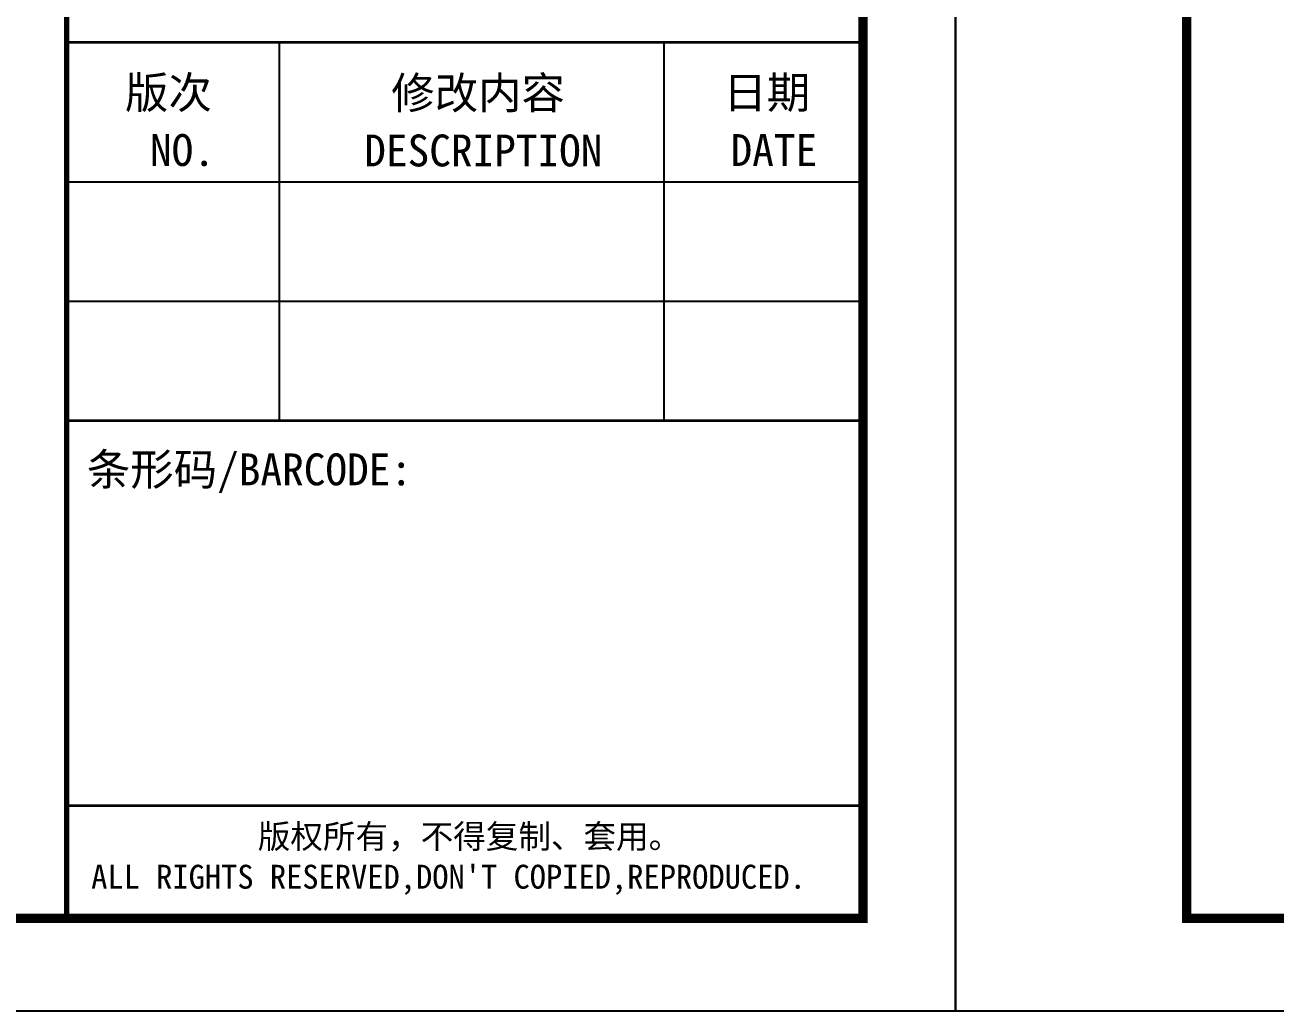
# Model space of a CAD drawing. Extents: x -737978 to 768813, y -372247 to 1140308.
# Drawn here: x -392457 to -372194, y -159911 to -143936 of the extents above; entities that cross this region are included whole.
import ezdxf
from ezdxf.enums import TextEntityAlignment as Align

# ---------------------------------------------------------------- set-up
doc = ezdxf.new("R2010")
doc.units = 0
doc.header["$LTSCALE"] = 10
doc.header["$MEASUREMENT"] = 0
doc.layers.get('0').update_dxf_attribs({"linetype": 'CONTINUOUS'})
doc.layers.add('DRAW', color=7, linetype='CONTINUOUS', lineweight=70)
doc.layers.add('PUB_TITLE', color=4, linetype='CONTINUOUS')
doc.styles.add('-宋体', font='', dxfattribs={"width": 0.8})
doc.styles.get('-宋体').set_extended_font_data('SimSun')

# ---------------------------------------------------------------- blocks, each defined once
blk = doc.blocks.new('TQ1')
at = {"layer": 'PUB_TITLE'}
for p, q in [((-48254.8, -411854.8), (-48254.8, -414704.8)), ((-45354.8, -411854.8), (-45354.8, -414704.8)), ((-49854.8, -412904.8), (-43854.8, -412904.8)), ((-49854.8, -413804.8), (-43854.8, -413804.8))]:
    blk.add_line(p, q, dxfattribs=at)
at = {"layer": 'PUB_TITLE', "const_width": 20}
for points in [[(-49854.8, -378413.9), (-49854.8, -418454.8)], [(-49854.8, -411854.8), (-43854.8, -411854.8)], [(-49854.8, -414704.8), (-43854.8, -414704.8)], [(-49854.8, -417604.8), (-43854.8, -417604.8)]]:
    blk.add_lwpolyline(points, dxfattribs=at)
at = {"layer": 'PUB_TITLE', "style": '-宋体'}
for s, p in [('版次', (-49090, -412352.4)), ('修改内容', (-46755.6, -412355.5)), ('日期', (-44578.8, -412352.4)), ('NO.', (-48984, -412785.9)), ('DESCRIPTION', (-46715.9, -412789)), ('DATE', (-44525.8, -412785.9))]:
    blk.add_text(s, height=240, dxfattribs=at).set_placement(p, align=Align.CENTER)
for s, height, p in [('条形码/BARCODE:', 240, (-49704.8, -415191.9)), ('版权所有，不得复制、套用。', 180, (-48416, -417927)), ("ALL RIGHTS RESERVED,DON'T COPIED,REPRODUCED.", 180, (-49672.3, -418231.1))]:
    blk.add_text(s, height=height, dxfattribs=at).set_placement(p)

msp = doc.modelspace()

# ---------------------------------------------------------------- linework, layer by layer
at = {"layer": 'DRAW'}
msp.add_lwpolyline([(-391776.8, -72310.6), (-378875.1, -72310.6), (-378875.1, -158410.6), (-391776.8, -158410.6)], close=True, dxfattribs=at)
at = {"layer": 'PUB_TITLE'}
for points in [[(-535025.1, -159910.6), (-377375.1, -159910.6), (-377375.1, -70810.6), (-535025.1, -70810.6)], [(-377375.1, -159910.6), (-219725.1, -159910.6), (-219725.1, -70810.6), (-377375.1, -70810.6)]]:
    msp.add_lwpolyline(points, close=True, dxfattribs=at)
at = {"layer": 'PUB_TITLE', "const_width": 150}
for points in [[(-531275.1, -158410.6), (-378875.1, -158410.6), (-378875.1, -72310.6), (-531275.1, -72310.6)], [(-373625.1, -158410.6), (-221225.1, -158410.6), (-221225.1, -72310.6), (-373625.1, -72310.6)]]:
    msp.add_lwpolyline(points, close=True, dxfattribs=at)

# ---------------------------------------------------------------- block references
at = {"xscale": 2.15028113370122, "yscale": 2.15028113370122, "zscale": 2.15028113370122}
msp.add_blockref('TQ1', (-284575.1, 741385.6), dxfattribs=at)

doc.saveas('drawing.dxf')
